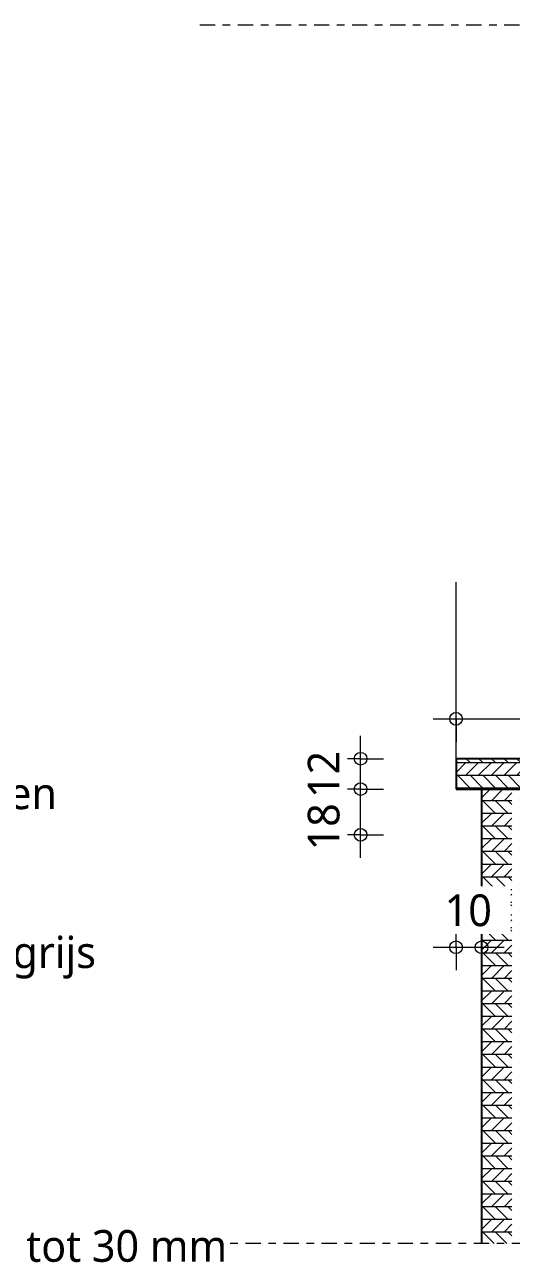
# Model space of a CAD drawing. Header units: millimetres. Extents: x 6732 to 10947, y 894 to 9086.
# Drawn here: x 8916.5 to 9108.2, y 5688.1 to 6175.7 of the extents above; entities that cross this region are included whole.
import ezdxf

# ---------------------------------------------------------------- set-up
doc = ezdxf.new("R2010")
doc.units = ezdxf.units.MM
doc.linetypes.add('MV_center', pattern=[15, 6, -3, 3, -3])
for name, color, linetype, lineweight in [('A-ANNO-DIMS', 211, 'Continuous', 13), ('A-ANNO-DIMS-5', 211, 'Continuous', 13), ('A-DETL', 90, 'Continuous', 13), ('A-DETL-GENF', 92, 'Continuous', 18), ('A-DETL-MEDM', 33, 'Continuous', 25), ('G-ANNO-TEXT', 231, 'Continuous', 13)]:
    doc.layers.add(name, color=color, linetype=linetype, lineweight=lineweight)
doc.styles.add('Segoe UI_2', font='segoeui.ttf', dxfattribs={"height": 12.5})
doc.dimstyles.new('2_5_mm', dxfattribs={"dimscale": 304.8, "dimtxt": 13.092049, "dimasz": 0.016404, "dimexe": 0.029528, "dimexo": 0.0625, "dimgap": 0.014764, "dimtad": 1, "dimdec": 0, "dimzin": 0, "dimdsep": 46, "dimtxsty": 'Segoe UI_2', "dimblk1": 'DOTBLANK', "dimblk2": 'DOTBLANK', "dimsah": 1, "dimcen": 0.09, "dimdle": 0.029528, "dimazin": 0, "dimtfac": 1, "dimtdec": 4, "dimtix": 1, "dimtmove": 2, "dimatfit": 3, "dimfxl": 0.029528, "dimfxlon": 1, "dimtvp": 1, "dimtfill": 1, "dimtolj": 1, "dimtzin": 0, "dimarcsym": 2})
doc.dimstyles.new('2_5_mm_1', dxfattribs={"dimscale": 304.8, "dimtxt": 13.092049, "dimasz": 0.016404, "dimexe": 0.029528, "dimexo": 0.0625, "dimgap": 0.014764, "dimtad": 1, "dimdec": 0, "dimzin": 0, "dimdsep": 46, "dimtxsty": 'Segoe UI_2', "dimblk1": 'DOTBLANK', "dimblk2": 'DOTBLANK', "dimsah": 1, "dimcen": 0.09, "dimdle": 0.029528, "dimazin": 0, "dimtfac": 1, "dimtdec": 4, "dimtix": 1, "dimtmove": 0, "dimatfit": 3, "dimfxl": 0.029528, "dimfxlon": 1, "dimtvp": 1, "dimtfill": 1, "dimtolj": 1, "dimtzin": 0, "dimarcsym": 2})
pattern_1 = [(0, (0, 0), (0, 5), [50, 0]), (45, (0, 0), (5.0006592, 0), [7.071, -7.071]), (315, (0, 0), (5.0006592, 0), [7.071, -7.071])]

# ---------------------------------------------------------------- blocks, each defined once
blk = doc.blocks.new('NLRS_00_DI_maskeer - Type 1-4234610-Details Strandbaak Patio Woning')
at = {"layer": 'A-DETL-GENF', "linetype": 'MV_center'}
blk.add_line((363, 0), (-100, 0), dxfattribs=at)
blk = doc.blocks.new('NLRS_00_DI_maskeer - Type 1-4234612-Details Strandbaak Patio Woning')
at = {"layer": 'A-DETL-GENF', "linetype": 'MV_center'}
blk.add_line((-100, 0), (374, 0), dxfattribs=at)
blk = doc.blocks.new('DIMBLOCK125-Details Strandbaak Patio Woning')
at = {"layer": 'A-ANNO-DIMS-5'}
for p, q in [((9086.49, 5902.21), (9086.49, 5911.21)), ((9241.49, 5902.21), (9241.49, 5911.21)), ((9077.49, 5902.21), (9241.49, 5902.21)), ((9086.49, 5902.21), (9086.49, 5893.21)), ((9241.49, 5902.21), (9241.49, 5893.21))]:
    blk.add_line(p, q, dxfattribs=at)
for centre in [(9086.49, 5902.21), (9241.49, 5902.21)]:
    blk.add_circle(centre, 2.5, dxfattribs=at)
at = {"layer": 'A-ANNO-DIMS-5', "color": 0, "insert": (9149.71, 5923.02), "char_height": 12.5, "width": 34.2774, "attachment_point": 1, "line_spacing_factor": 1.142579, "style": 'Segoe UI_2', "bg_fill": 3, "box_fill_scale": 1.25, "bg_fill_color": 9, "bg_fill_true_color": 13158600, "bg_fill_transparency": 0}
blk.add_mtext('155', dxfattribs=at)
blk = doc.blocks.new('_DotBlank')
at = {"color": 0, "linetype": 'ByBlock', "lineweight": -2}
blk.add_line((-0.5, 0), (-1, 0), dxfattribs=at)
blk.add_circle((0, 0), 0.5, dxfattribs=at)
blk = doc.blocks.new('DIMBLOCK127-Details Strandbaak Patio Woning')
at = {"layer": 'A-ANNO-DIMS-5'}
for p, q in [((9048.82, 5874.5), (9039.82, 5874.5)), ((9048.82, 5847.5), (9048.82, 5874.5)), ((9048.82, 5874.5), (9057.82, 5874.5)), ((9048.82, 5856.5), (9039.82, 5856.5)), ((9048.82, 5856.5), (9057.82, 5856.5))]:
    blk.add_line(p, q, dxfattribs=at)
for centre in [(9048.82, 5874.5), (9048.82, 5856.5)]:
    blk.add_circle(centre, 2.5, dxfattribs=at)
at = {"layer": 'A-ANNO-DIMS-5', "color": 0, "insert": (9028.02, 5850.34), "char_height": 12.5, "width": 22.8516, "attachment_point": 1, "rotation": 90, "line_spacing_factor": 1.142579, "style": 'Segoe UI_2', "bg_fill": 3, "box_fill_scale": 1.25, "bg_fill_color": 9, "bg_fill_true_color": 13158600, "bg_fill_transparency": 0}
blk.add_mtext('18', dxfattribs=at)
blk = doc.blocks.new('DIMBLOCK128-Details Strandbaak Patio Woning')
at = {"layer": 'A-ANNO-DIMS-5'}
for p, q in [((9048.82, 5874.5), (9048.82, 5895.5)), ((9048.82, 5886.5), (9039.82, 5886.5)), ((9048.82, 5886.5), (9057.82, 5886.5)), ((9048.82, 5874.5), (9039.82, 5874.5)), ((9048.82, 5874.5), (9057.82, 5874.5))]:
    blk.add_line(p, q, dxfattribs=at)
for centre in [(9048.82, 5886.5), (9048.82, 5874.5)]:
    blk.add_circle(centre, 2.5, dxfattribs=at)
at = {"layer": 'A-ANNO-DIMS-5', "color": 0, "insert": (9028.02, 5870.98), "char_height": 12.5, "width": 22.8516, "attachment_point": 1, "rotation": 90, "line_spacing_factor": 1.142579, "style": 'Segoe UI_2', "bg_fill": 3, "box_fill_scale": 1.25, "bg_fill_color": 9, "bg_fill_true_color": 13158600, "bg_fill_transparency": 0}
blk.add_mtext('12', dxfattribs=at)
blk = doc.blocks.new('DIMBLOCK135-Details Strandbaak Patio Woning')
at = {"layer": 'A-ANNO-DIMS-5'}
for p, q in [((9086.49, 5812.22), (9086.49, 5821.22)), ((9096.49, 5812.22), (9096.49, 5821.22)), ((9077.49, 5812.22), (9105.49, 5812.22)), ((9086.49, 5812.22), (9086.49, 5803.22)), ((9096.49, 5812.22), (9096.49, 5803.22))]:
    blk.add_line(p, q, dxfattribs=at)
for centre in [(9086.49, 5812.22), (9096.49, 5812.22)]:
    blk.add_circle(centre, 2.5, dxfattribs=at)
at = {"layer": 'A-ANNO-DIMS-5', "color": 0, "insert": (9081.97, 5833.02), "char_height": 12.5, "width": 22.8516, "attachment_point": 1, "line_spacing_factor": 1.142579, "style": 'Segoe UI_2', "bg_fill": 3, "box_fill_scale": 1.25, "bg_fill_color": 9, "bg_fill_true_color": 13158600, "bg_fill_transparency": 0}
blk.add_mtext('10', dxfattribs=at)

msp = doc.modelspace()

# ---------------------------------------------------------------- hatches: boundary and pattern name
at = {"layer": 'A-DETL-GENF', "lineweight": 13}
h = msp.add_hatch(dxfattribs=at)
h.set_pattern_fill('FP_7', color=254, style=0, pattern_type=2)
h.set_pattern_definition(pattern_1)
h.paths.add_polyline_path([(9086.49, 5874.5), (9241.49, 5874.5), (9241.49, 5886.5), (9086.49, 5886.5)])
h = msp.add_hatch(dxfattribs=at)
h.set_pattern_fill('FP_7', color=254, style=0, pattern_type=2)
h.set_pattern_definition(pattern_1)
h.paths.add_polyline_path([(9108.49, 5695.46), (9108.49, 5874.5), (9096.49, 5874.5), (9096.49, 5695.46)])

# ---------------------------------------------------------------- linework, layer by layer
at = {"layer": 'A-DETL'}
msp.add_line((9086.49, 5886.5), (9086.49, 5956.03), dxfattribs=at)
at = {"layer": 'A-DETL-MEDM'}
for p, q in [((9241.49, 5886.5), (9086.49, 5886.5)), ((9086.49, 5886.5), (9086.49, 5874.5)), ((9086.49, 5874.5), (9117.49, 5874.5)), ((9096.49, 5874.5), (9096.49, 5695.46))]:
    msp.add_line(p, q, dxfattribs=at)

# ---------------------------------------------------------------- block references
at = {"layer": 'A-DETL-GENF', "linetype": 'MV_center'}
for name, p in [('NLRS_00_DI_maskeer - Type 1-4234612-Details Strandbaak Patio Woning', (9085.49, 6175.72)), ('NLRS_00_DI_maskeer - Type 1-4234610-Details Strandbaak Patio Woning', (9096.49, 5695.46))]:
    msp.add_blockref(name, p, dxfattribs=at)

# ---------------------------------------------------------------- texts
at = {"layer": 'G-ANNO-TEXT', "color": 7, "char_height": 12.5, "attachment_point": 1, "style": 'Segoe UI_2'}
for s, insert, width in [('compriband rondom toepassen', (8687.05, 5879.12), 295.021), ('aluminium waterslag, donkergrijs', (8687.05, 5816.51), 309.4514), ('wat standaard leverbaar is 10 tot 30 mm', (8687.05, 5700.75), 378.3965)]:
    msp.add_mtext(s, dxfattribs=dict(at, insert=insert, width=width))

# ---------------------------------------------------------------- dimensions: what is measured, and where the dimension line sits
at = {"layer": 'A-ANNO-DIMS'}
dim = msp.add_linear_dim(base=(9048.82, 5874.5), p1=(9057.82, 5856.5), p2=(9057.82, 5874.5), angle=90, dimstyle='2_5_mm', override={"dimpost": '<>', "dimfxl": 18}, dxfattribs=at)
dim.commit()
dim.dimension.update_dxf_attribs({"geometry": 'DIMBLOCK127-Details Strandbaak Patio Woning', "text_midpoint": (9036.35, 5861.76), "dimtype": 160, "text_rotation": 90})

# ---------------------------------------------------------------- next in the draw order: dimensions: what is measured, and where the dimension line sits
for base, p1, p2, override, picture, middle in [((9241.49, 5902.21), (9086.49, 5893.21), (9241.49, 5893.21), {"dimpost": '<>', "dimfxl": 155}, 'DIMBLOCK125-Details Strandbaak Patio Woning', (9163.99, 5913.21)), ((9096.49, 5812.22), (9086.49, 5821.22), (9096.49, 5821.22), {"dimpost": '<>', "dimfxl": 10}, 'DIMBLOCK135-Details Strandbaak Patio Woning', (9091.49, 5823.21))]:
    dim = msp.add_linear_dim(base=base, p1=p1, p2=p2, dimstyle='2_5_mm_1', override=override, dxfattribs=at)
    dim.commit()
    dim.dimension.update_dxf_attribs({"geometry": picture, "text_midpoint": middle})
dim = msp.add_linear_dim(base=(9048.82, 5886.5), p1=(9057.82, 5874.5), p2=(9057.82, 5886.5), angle=90, dimstyle='2_5_mm_1', override={"dimpost": '<>', "dimfxl": 12}, dxfattribs=at)
dim.commit()
dim.dimension.update_dxf_attribs({"geometry": 'DIMBLOCK128-Details Strandbaak Patio Woning', "text_midpoint": (9037.93, 5880.5)})

doc.saveas('drawing.dxf')
